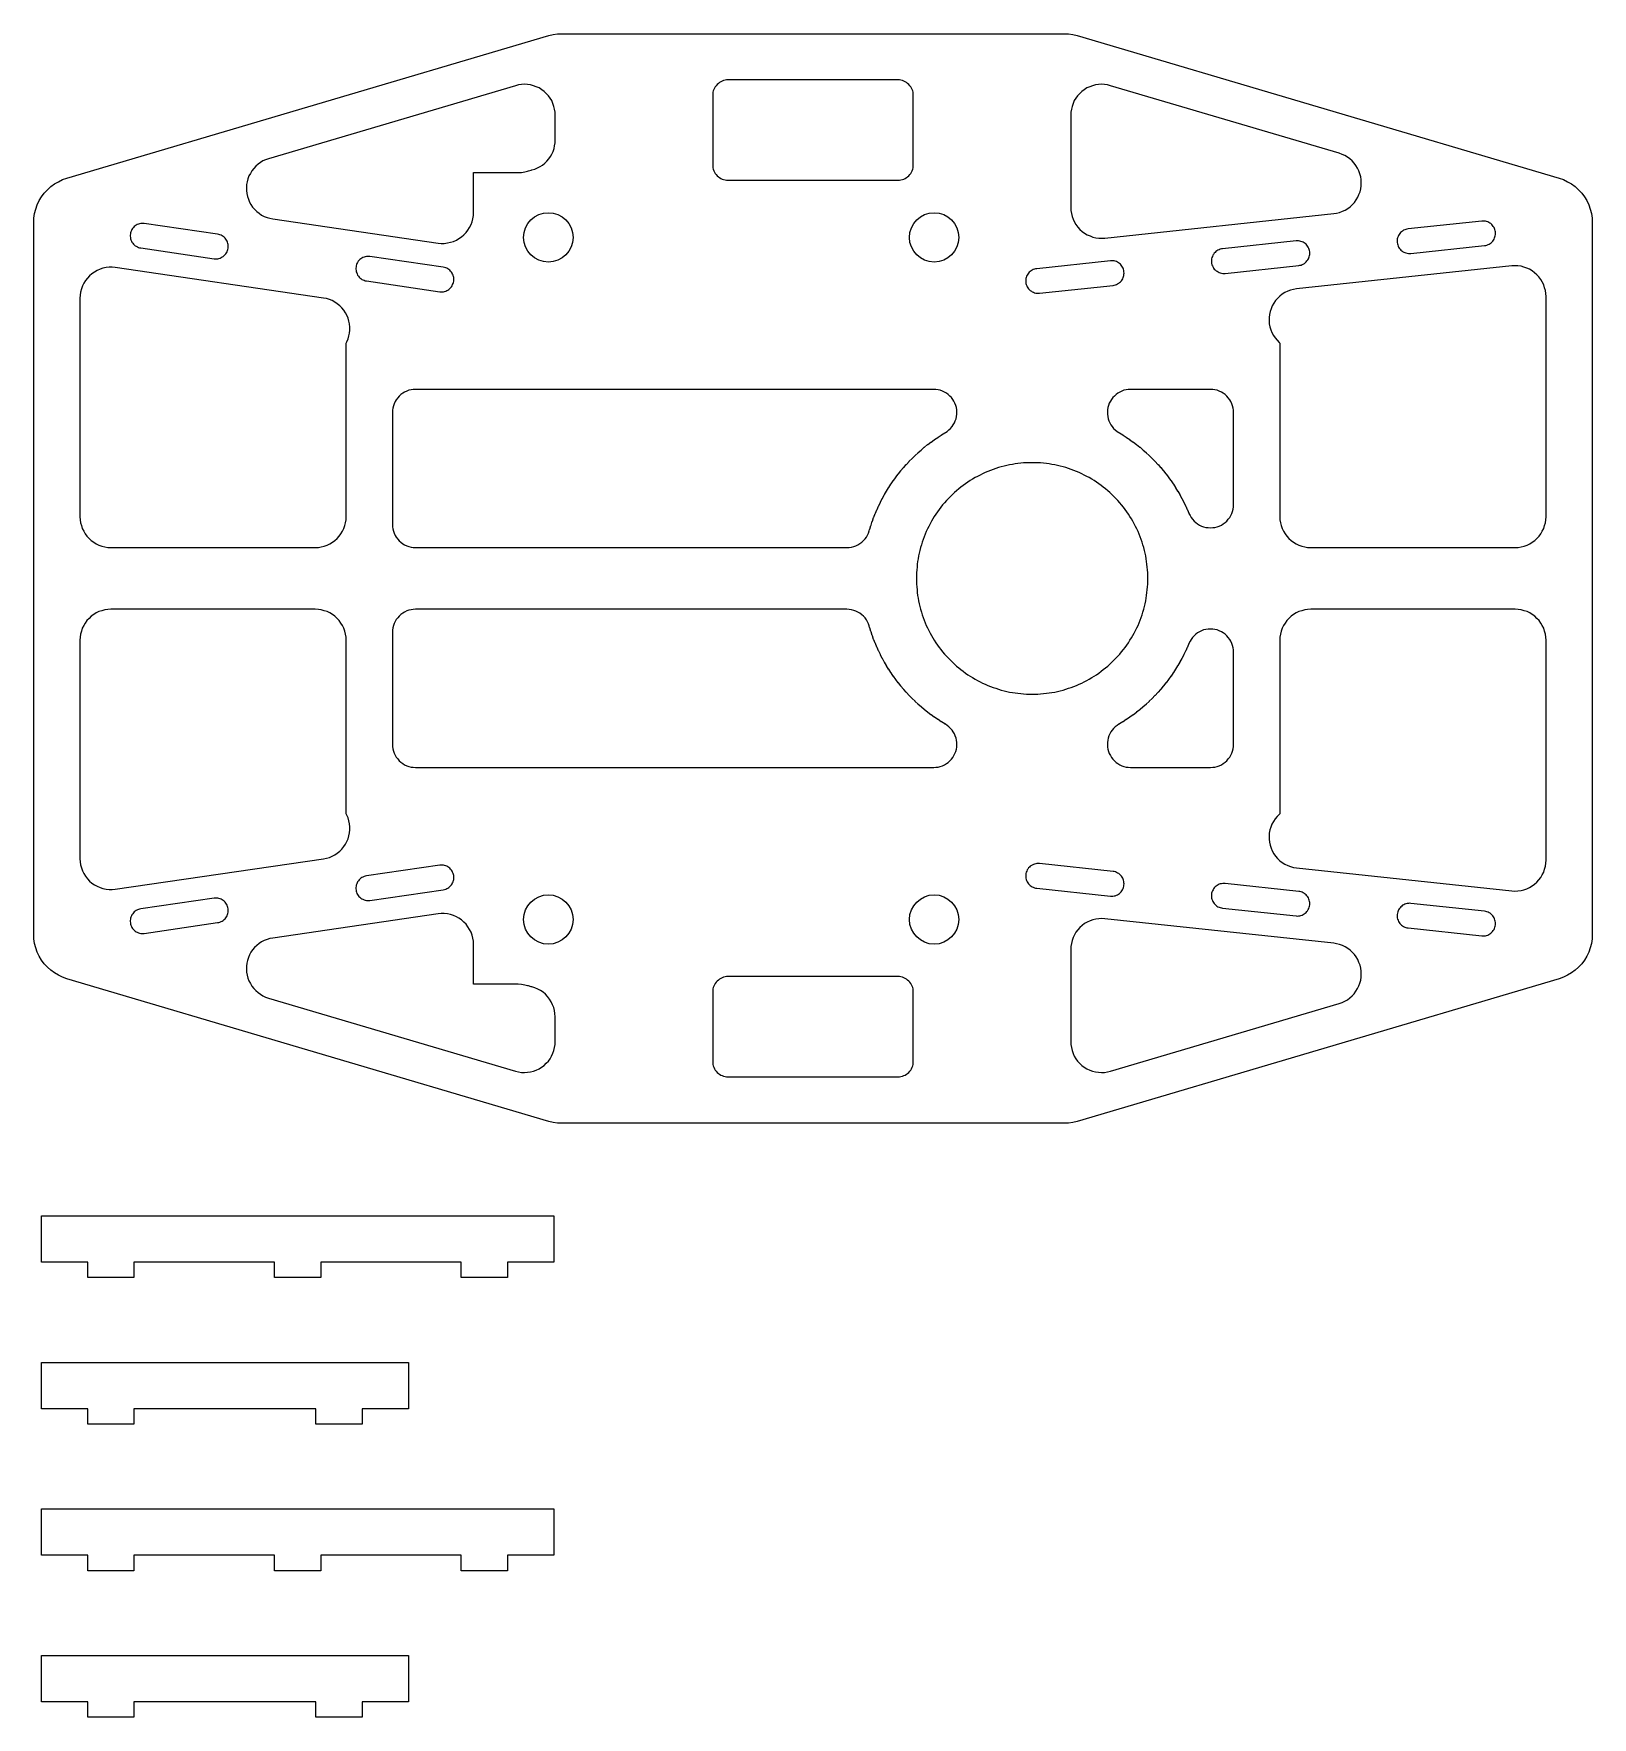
# Model space of a CAD drawing. Header units: millimetres. Extents: x -50 to 50, y -74 to 35.
import ezdxf

# ---------------------------------------------------------------- set-up
doc = ezdxf.new("R2010")
doc.units = ezdxf.units.MM

msp = doc.modelspace()

# ---------------------------------------------------------------- linework, layer by layer
for points in [[(-49.15, -25.56), (-49.39, -25.39), (-49.61, -25.19), (-49.81, -24.97), (-49.99, -24.73), (-50.14, -24.48), (-50.27, -24.21), (-50.37, -23.93), (-50.44, -23.65), (-50.49, -23.35), (-50.5, -23.06), (-50.5, 23.06), (-50.49, 23.35), (-50.44, 23.65), (-50.37, 23.93), (-50.27, 24.21), (-50.14, 24.48), (-49.99, 24.73), (-49.81, 24.97), (-49.61, 25.19), (-49.39, 25.39), (-49.15, 25.56), (-48.9, 25.71), (-48.63, 25.84), (-48.35, 25.94), (-17.12, 35.18), (-16.84, 35.25), (-16.55, 35.29), (-16.27, 35.3), (16.27, 35.3), (16.55, 35.29), (16.84, 35.25), (17.12, 35.18), (48.35, 25.94), (48.63, 25.84), (48.9, 25.71), (49.15, 25.56), (49.39, 25.39), (49.61, 25.19), (49.81, 24.97), (49.99, 24.73), (50.14, 24.48), (50.27, 24.21), (50.37, 23.93), (50.44, 23.65), (50.49, 23.35), (50.5, 23.06), (50.5, -23.06), (50.49, -23.35), (50.44, -23.65), (50.37, -23.93), (50.27, -24.21), (50.14, -24.48), (49.99, -24.73), (49.81, -24.97), (49.61, -25.19), (49.39, -25.39), (49.15, -25.56), (48.9, -25.71), (48.63, -25.84), (48.35, -25.94), (17.12, -35.18), (16.84, -35.25), (16.55, -35.29), (16.27, -35.3), (-16.27, -35.3), (-16.55, -35.29), (-16.84, -35.25), (-17.12, -35.18), (-48.35, -25.94), (-48.63, -25.84), (-48.9, -25.71)], [(-35.19, 23.34), (-35, 23.3), (-24.29, 21.73), (-24.09, 21.71), (-23.89, 21.71), (-23.69, 21.74), (-23.49, 21.78), (-23.3, 21.84), (-23.11, 21.92), (-22.94, 22.02), (-22.77, 22.13), (-22.62, 22.27), (-22.48, 22.41), (-22.36, 22.57), (-22.25, 22.74), (-22.16, 22.93), (-22.09, 23.11), (-22.04, 23.31), (-22.01, 23.51), (-22, 23.71), (-22, 26.25), (-22, 26.3), (-21.95, 26.3), (-19.1, 26.3), (-18.89, 26.31), (-18.68, 26.35), (-18.5, 26.39), (-18.5, 26.39), (-18.43, 26.41), (-18.27, 26.46), (-18.21, 26.47), (-18.03, 26.53), (-17.86, 26.6), (-17.69, 26.69), (-17.53, 26.79), (-17.38, 26.91), (-17.25, 27.04), (-17.12, 27.18), (-17.01, 27.34), (-16.92, 27.5), (-16.84, 27.67), (-16.78, 27.85), (-16.74, 28.04), (-16.71, 28.22), (-16.7, 28.41), (-16.7, 30.02), (-16.71, 30.21), (-16.74, 30.4), (-16.79, 30.59), (-16.85, 30.78), (-16.93, 30.96), (-17.03, 31.12), (-17.15, 31.28), (-17.28, 31.43), (-17.43, 31.56), (-17.58, 31.67), (-17.75, 31.78), (-17.93, 31.86), (-18.11, 31.93), (-18.3, 31.98), (-18.49, 32), (-18.69, 32.02), (-18.88, 32.01), (-19.08, 31.98), (-19.27, 31.93), (-35.28, 27.19), (-35.47, 27.13), (-35.64, 27.05), (-35.81, 26.95), (-35.96, 26.84), (-36.11, 26.71), (-36.24, 26.57), (-36.36, 26.42), (-36.46, 26.25), (-36.55, 26.08), (-36.62, 25.9), (-36.67, 25.71), (-36.7, 25.52), (-36.71, 25.33), (-36.71, 25.13), (-36.69, 24.94), (-36.65, 24.75), (-36.59, 24.57), (-36.51, 24.39), (-36.42, 24.22), (-36.31, 24.06), (-36.18, 23.92), (-36.04, 23.78), (-35.89, 23.66), (-35.73, 23.55), (-35.56, 23.46), (-35.38, 23.39)], [(6.5, 26.8), (6.5, 31.3), (6.5, 31.4), (6.48, 31.5), (6.46, 31.59), (6.42, 31.68), (6.38, 31.77), (6.33, 31.86), (6.27, 31.93), (6.21, 32.01), (6.13, 32.07), (6.06, 32.13), (5.97, 32.18), (5.88, 32.22), (5.79, 32.26), (5.7, 32.28), (5.6, 32.3), (5.5, 32.3), (-5.5, 32.3), (-5.6, 32.3), (-5.7, 32.28), (-5.79, 32.26), (-5.88, 32.22), (-5.97, 32.18), (-6.06, 32.13), (-6.13, 32.07), (-6.21, 32.01), (-6.27, 31.93), (-6.33, 31.86), (-6.38, 31.77), (-6.42, 31.68), (-6.46, 31.59), (-6.48, 31.5), (-6.5, 31.4), (-6.5, 31.3), (-6.5, 26.8), (-6.5, 26.7), (-6.48, 26.6), (-6.46, 26.51), (-6.42, 26.42), (-6.38, 26.33), (-6.33, 26.24), (-6.27, 26.17), (-6.21, 26.09), (-6.13, 26.03), (-6.06, 25.97), (-5.97, 25.92), (-5.88, 25.88), (-5.79, 25.84), (-5.7, 25.82), (-5.6, 25.8), (-5.5, 25.8), (5.5, 25.8), (5.6, 25.8), (5.7, 25.82), (5.79, 25.84), (5.88, 25.88), (5.97, 25.92), (6.06, 25.97), (6.13, 26.03), (6.21, 26.09), (6.27, 26.17), (6.33, 26.24), (6.38, 26.33), (6.42, 26.42), (6.46, 26.51), (6.48, 26.6), (6.5, 26.7)], [(34.28, 27.48), (34.09, 27.55), (19.27, 31.93), (19.08, 31.98), (18.88, 32.01), (18.69, 32.02), (18.49, 32), (18.3, 31.98), (18.11, 31.93), (17.93, 31.86), (17.75, 31.78), (17.58, 31.67), (17.43, 31.56), (17.28, 31.43), (17.15, 31.28), (17.03, 31.12), (16.93, 30.96), (16.85, 30.78), (16.79, 30.59), (16.74, 30.4), (16.71, 30.21), (16.7, 30.02), (16.7, 24.04), (16.71, 23.84), (16.74, 23.65), (16.79, 23.46), (16.85, 23.27), (16.94, 23.09), (17.04, 22.93), (17.16, 22.77), (17.29, 22.62), (17.44, 22.49), (17.6, 22.37), (17.77, 22.27), (17.95, 22.19), (18.13, 22.12), (18.32, 22.08), (18.52, 22.05), (18.72, 22.04), (18.91, 22.05), (33.74, 23.64), (33.93, 23.67), (34.12, 23.72), (34.31, 23.79), (34.48, 23.87), (34.65, 23.98), (34.81, 24.09), (34.95, 24.23), (35.08, 24.37), (35.2, 24.53), (35.3, 24.7), (35.38, 24.88), (35.45, 25.06), (35.49, 25.25), (35.52, 25.45), (35.53, 25.64), (35.52, 25.84), (35.49, 26.03), (35.44, 26.22), (35.37, 26.41), (35.28, 26.58), (35.18, 26.75), (35.06, 26.91), (34.93, 27.05), (34.78, 27.18), (34.63, 27.3), (34.46, 27.4)], [(-43.78, 21.48), (-43.71, 21.45), (-43.64, 21.43), (-43.56, 21.42), (-38.81, 20.72), (-38.73, 20.71), (-38.65, 20.71), (-38.57, 20.72), (-38.5, 20.74), (-38.42, 20.76), (-38.35, 20.79), (-38.28, 20.83), (-38.22, 20.87), (-38.16, 20.92), (-38.1, 20.98), (-38.05, 21.04), (-38.01, 21.1), (-37.97, 21.17), (-37.94, 21.25), (-37.92, 21.32), (-37.9, 21.4), (-37.89, 21.48), (-37.89, 21.55), (-37.9, 21.63), (-37.92, 21.71), (-37.94, 21.78), (-37.97, 21.86), (-38.01, 21.93), (-38.05, 21.99), (-38.1, 22.05), (-38.16, 22.11), (-38.22, 22.16), (-38.28, 22.2), (-38.35, 22.24), (-38.43, 22.27), (-38.5, 22.29), (-38.58, 22.3), (-43.33, 23), (-43.41, 23.01), (-43.48, 23.01), (-43.56, 23), (-43.64, 22.98), (-43.71, 22.96), (-43.79, 22.93), (-43.86, 22.89), (-43.92, 22.85), (-43.98, 22.8), (-44.04, 22.74), (-44.09, 22.68), (-44.13, 22.62), (-44.17, 22.55), (-44.2, 22.47), (-44.22, 22.4), (-44.23, 22.32), (-44.24, 22.24), (-44.24, 22.17), (-44.23, 22.09), (-44.22, 22.01), (-44.2, 21.94), (-44.17, 21.86), (-44.13, 21.79), (-44.08, 21.73), (-44.03, 21.67), (-43.98, 21.61), (-43.92, 21.56), (-43.85, 21.52)], [(43.57, 23.15), (43.49, 23.16), (43.42, 23.16), (43.34, 23.16), (38.57, 22.65), (38.49, 22.64), (38.41, 22.62), (38.34, 22.59), (38.27, 22.56), (38.2, 22.51), (38.14, 22.47), (38.08, 22.41), (38.03, 22.35), (37.98, 22.29), (37.94, 22.22), (37.91, 22.15), (37.88, 22.08), (37.86, 22), (37.85, 21.92), (37.85, 21.85), (37.86, 21.77), (37.87, 21.69), (37.89, 21.61), (37.91, 21.54), (37.95, 21.47), (37.99, 21.4), (38.04, 21.34), (38.09, 21.28), (38.15, 21.23), (38.21, 21.18), (38.28, 21.14), (38.35, 21.11), (38.42, 21.09), (38.5, 21.07), (38.58, 21.06), (38.66, 21.05), (38.74, 21.06), (43.51, 21.57), (43.59, 21.58), (43.66, 21.6), (43.74, 21.63), (43.81, 21.66), (43.87, 21.7), (43.94, 21.75), (43.99, 21.8), (44.05, 21.86), (44.09, 21.92), (44.13, 21.99), (44.16, 22.06), (44.19, 22.14), (44.21, 22.21), (44.22, 22.29), (44.22, 22.37), (44.22, 22.45), (44.21, 22.53), (44.19, 22.6), (44.16, 22.68), (44.13, 22.75), (44.08, 22.81), (44.04, 22.88), (43.98, 22.93), (43.93, 22.99), (43.86, 23.03), (43.79, 23.07), (43.72, 23.11), (43.65, 23.13)], [(31.46, 21.87), (31.38, 21.88), (31.31, 21.87), (26.53, 21.36), (26.46, 21.35), (26.38, 21.33), (26.31, 21.3), (26.23, 21.27), (26.17, 21.23), (26.11, 21.18), (26.05, 21.13), (26, 21.07), (25.95, 21), (25.91, 20.94), (25.88, 20.86), (25.85, 20.79), (25.83, 20.71), (25.82, 20.64), (25.82, 20.56), (25.82, 20.48), (25.83, 20.4), (25.85, 20.33), (25.88, 20.25), (25.92, 20.18), (25.96, 20.11), (26, 20.05), (26.06, 19.99), (26.12, 19.94), (26.18, 19.9), (26.25, 19.86), (26.32, 19.82), (26.39, 19.8), (26.47, 19.78), (26.55, 19.77), (26.62, 19.76), (26.7, 19.77), (31.48, 20.28), (31.55, 20.29), (31.63, 20.31), (31.7, 20.34), (31.77, 20.37), (31.84, 20.41), (31.9, 20.46), (31.96, 20.51), (32.01, 20.57), (32.06, 20.64), (32.1, 20.7), (32.13, 20.78), (32.16, 20.85), (32.18, 20.93), (32.19, 21), (32.19, 21.08), (32.19, 21.16), (32.17, 21.24), (32.15, 21.31), (32.13, 21.39), (32.09, 21.46), (32.05, 21.53), (32, 21.59), (31.95, 21.65), (31.89, 21.7), (31.83, 21.74), (31.76, 21.78), (31.69, 21.82), (31.62, 21.84), (31.54, 21.86)], [(-29.09, 19.32), (-29.01, 19.29), (-28.94, 19.28), (-24.19, 18.58), (-24.11, 18.58), (-24.03, 18.58), (-23.95, 18.58), (-23.88, 18.6), (-23.8, 18.62), (-23.73, 18.65), (-23.66, 18.69), (-23.59, 18.73), (-23.53, 18.78), (-23.48, 18.84), (-23.43, 18.9), (-23.39, 18.97), (-23.35, 19.04), (-23.32, 19.11), (-23.3, 19.18), (-23.28, 19.26), (-23.27, 19.34), (-23.27, 19.42), (-23.28, 19.5), (-23.3, 19.57), (-23.32, 19.65), (-23.35, 19.72), (-23.39, 19.79), (-23.43, 19.85), (-23.48, 19.91), (-23.54, 19.97), (-23.6, 20.02), (-23.66, 20.06), (-23.73, 20.1), (-23.8, 20.13), (-23.88, 20.15), (-23.96, 20.17), (-28.71, 20.86), (-28.78, 20.87), (-28.86, 20.87), (-28.94, 20.86), (-29.02, 20.85), (-29.09, 20.82), (-29.17, 20.79), (-29.23, 20.76), (-29.3, 20.71), (-29.36, 20.66), (-29.42, 20.61), (-29.47, 20.55), (-29.51, 20.48), (-29.55, 20.41), (-29.58, 20.34), (-29.6, 20.26), (-29.61, 20.19), (-29.62, 20.11), (-29.62, 20.03), (-29.61, 19.95), (-29.6, 19.87), (-29.57, 19.8), (-29.54, 19.73), (-29.51, 19.66), (-29.46, 19.59), (-29.41, 19.53), (-29.36, 19.48), (-29.3, 19.43), (-29.23, 19.38), (-29.16, 19.35)], [(-31.53, 18.13), (-31.73, 18.17), (-45.21, 20.14), (-45.41, 20.16), (-45.61, 20.16), (-45.81, 20.14), (-46.01, 20.1), (-46.2, 20.03), (-46.39, 19.95), (-46.56, 19.85), (-46.73, 19.74), (-46.88, 19.61), (-47.02, 19.46), (-47.14, 19.3), (-47.25, 19.13), (-47.34, 18.95), (-47.41, 18.76), (-47.46, 18.56), (-47.49, 18.36), (-47.5, 18.16), (-47.5, 4), (-47.49, 3.8), (-47.46, 3.61), (-47.41, 3.42), (-47.35, 3.23), (-47.26, 3.06), (-47.16, 2.89), (-47.05, 2.73), (-46.91, 2.59), (-46.77, 2.45), (-46.61, 2.34), (-46.44, 2.24), (-46.27, 2.15), (-46.08, 2.09), (-45.89, 2.04), (-45.7, 2.01), (-45.5, 2), (-32.25, 2), (-32.05, 2.01), (-31.86, 2.04), (-31.67, 2.09), (-31.48, 2.15), (-31.31, 2.24), (-31.14, 2.34), (-30.98, 2.45), (-30.84, 2.59), (-30.7, 2.73), (-30.59, 2.89), (-30.49, 3.06), (-30.4, 3.23), (-30.34, 3.42), (-30.29, 3.61), (-30.26, 3.8), (-30.25, 4), (-30.25, 15.2), (-30.25, 15.25), (-30.21, 15.34), (-30.13, 15.52), (-30.07, 15.71), (-30.04, 15.9), (-30.02, 16.09), (-30.02, 16.29), (-30.04, 16.49), (-30.07, 16.68), (-30.13, 16.87), (-30.21, 17.05), (-30.3, 17.22), (-30.41, 17.38), (-30.53, 17.54), (-30.67, 17.67), (-30.83, 17.8), (-30.99, 17.91), (-31.16, 18), (-31.34, 18.08)], [(19.43, 20.58), (19.35, 20.59), (19.27, 20.58), (14.5, 20.07), (14.42, 20.06), (14.35, 20.04), (14.27, 20.01), (14.2, 19.98), (14.14, 19.94), (14.07, 19.89), (14.01, 19.84), (13.96, 19.78), (13.92, 19.72), (13.88, 19.65), (13.84, 19.58), (13.82, 19.5), (13.8, 19.43), (13.79, 19.35), (13.79, 19.27), (13.79, 19.19), (13.8, 19.11), (13.82, 19.04), (13.85, 18.96), (13.88, 18.89), (13.92, 18.83), (13.97, 18.76), (14.02, 18.71), (14.08, 18.65), (14.15, 18.61), (14.21, 18.57), (14.29, 18.54), (14.36, 18.51), (14.44, 18.49), (14.51, 18.48), (14.59, 18.48), (14.67, 18.48), (19.44, 18.99), (19.52, 19), (19.6, 19.02), (19.67, 19.05), (19.74, 19.09), (19.81, 19.13), (19.87, 19.17), (19.93, 19.23), (19.98, 19.29), (20.03, 19.35), (20.07, 19.42), (20.1, 19.49), (20.13, 19.56), (20.14, 19.64), (20.15, 19.72), (20.16, 19.79), (20.15, 19.87), (20.14, 19.95), (20.12, 20.03), (20.09, 20.1), (20.06, 20.17), (20.02, 20.24), (19.97, 20.3), (19.92, 20.36), (19.86, 20.41), (19.8, 20.46), (19.73, 20.5), (19.66, 20.53), (19.58, 20.56), (19.51, 20.57)], [(30.07, 15.43), (30.21, 15.29), (30.25, 15.25), (30.25, 15.2), (30.25, 4), (30.26, 3.8), (30.29, 3.61), (30.34, 3.42), (30.4, 3.23), (30.49, 3.06), (30.59, 2.89), (30.7, 2.73), (30.84, 2.59), (30.98, 2.45), (31.14, 2.34), (31.31, 2.24), (31.48, 2.15), (31.67, 2.09), (31.86, 2.04), (32.05, 2.01), (32.25, 2), (45.5, 2), (45.7, 2.01), (45.89, 2.04), (46.08, 2.09), (46.27, 2.15), (46.44, 2.24), (46.61, 2.34), (46.77, 2.45), (46.91, 2.59), (47.05, 2.73), (47.16, 2.89), (47.26, 3.06), (47.35, 3.23), (47.41, 3.42), (47.46, 3.61), (47.49, 3.8), (47.5, 4), (47.5, 18.26), (47.49, 18.46), (47.46, 18.65), (47.41, 18.84), (47.35, 19.03), (47.26, 19.21), (47.16, 19.38), (47.04, 19.54), (46.91, 19.68), (46.76, 19.81), (46.6, 19.93), (46.43, 20.03), (46.25, 20.11), (46.07, 20.18), (45.88, 20.23), (45.68, 20.25), (45.48, 20.26), (45.29, 20.25), (31.34, 18.76), (31.14, 18.73), (30.95, 18.67), (30.76, 18.61), (30.58, 18.52), (30.41, 18.41), (30.25, 18.29), (30.11, 18.15), (29.98, 18), (29.86, 17.84), (29.76, 17.66), (29.68, 17.48), (29.62, 17.29), (29.58, 17.1), (29.55, 16.9), (29.55, 16.7), (29.57, 16.5), (29.6, 16.3), (29.66, 16.11), (29.74, 15.93), (29.83, 15.75), (29.94, 15.58)], [(3.64, 3.08), (3.67, 3.18), (3.68, 3.2), (3.75, 3.44), (3.76, 3.46), (3.84, 3.7), (3.85, 3.71), (3.93, 3.95), (3.94, 3.97), (4.03, 4.2), (4.04, 4.22), (4.14, 4.45), (4.15, 4.47), (4.25, 4.69), (4.26, 4.71), (4.37, 4.94), (4.38, 4.95), (4.49, 5.18), (4.5, 5.19), (4.62, 5.41), (4.63, 5.43), (4.76, 5.65), (4.77, 5.66), (4.9, 5.88), (4.91, 5.89), (5.05, 6.1), (5.06, 6.12), (5.2, 6.33), (5.21, 6.34), (5.36, 6.55), (5.37, 6.56), (5.52, 6.76), (5.53, 6.77), (5.69, 6.97), (5.7, 6.99), (5.86, 7.18), (5.88, 7.19), (6.04, 7.38), (6.06, 7.39), (6.23, 7.58), (6.24, 7.59), (6.42, 7.77), (6.43, 7.78), (6.61, 7.96), (6.62, 7.97), (6.81, 8.14), (6.82, 8.16), (7.01, 8.32), (7.02, 8.34), (7.21, 8.5), (7.23, 8.51), (7.43, 8.67), (7.44, 8.68), (7.64, 8.83), (7.65, 8.84), (7.86, 8.99), (7.87, 9), (8.08, 9.14), (8.1, 9.15), (8.31, 9.29), (8.32, 9.3), (8.54, 9.43), (8.55, 9.44), (8.58, 9.45), (8.7, 9.53), (8.81, 9.62), (8.92, 9.72), (9.01, 9.84), (9.09, 9.95), (9.16, 10.08), (9.22, 10.21), (9.27, 10.35), (9.3, 10.49), (9.32, 10.64), (9.32, 10.78), (9.31, 10.93), (9.29, 11.07), (9.25, 11.21), (9.2, 11.35), (9.13, 11.48), (9.06, 11.6), (8.97, 11.72), (8.87, 11.82), (8.76, 11.92), (8.65, 12), (8.52, 12.08), (8.39, 12.14), (8.25, 12.19), (8.11, 12.22), (7.97, 12.24), (7.82, 12.25), (-25.75, 12.25), (-25.9, 12.24), (-26.04, 12.22), (-26.19, 12.19), (-26.32, 12.14), (-26.46, 12.07), (-26.58, 12), (-26.7, 11.91), (-26.81, 11.81), (-26.91, 11.7), (-27, 11.58), (-27.07, 11.46), (-27.14, 11.32), (-27.19, 11.19), (-27.22, 11.04), (-27.24, 10.9), (-27.25, 10.75), (-27.25, 3.5), (-27.24, 3.35), (-27.22, 3.21), (-27.19, 3.06), (-27.14, 2.93), (-27.07, 2.79), (-27, 2.67), (-26.91, 2.55), (-26.81, 2.44), (-26.7, 2.34), (-26.58, 2.25), (-26.46, 2.18), (-26.32, 2.11), (-26.19, 2.06), (-26.04, 2.03), (-25.9, 2.01), (-25.75, 2), (2.2, 2), (2.35, 2.01), (2.5, 2.03), (2.64, 2.07), (2.78, 2.12), (2.91, 2.18), (3.04, 2.26), (3.16, 2.35), (3.27, 2.45), (3.37, 2.56), (3.46, 2.68), (3.53, 2.81), (3.59, 2.94)], [(19.82, 9.45), (19.85, 9.44), (19.86, 9.43), (20.08, 9.3), (20.09, 9.29), (20.3, 9.15), (20.32, 9.14), (20.53, 9), (20.54, 8.99), (20.75, 8.84), (20.76, 8.83), (20.96, 8.68), (20.97, 8.67), (21.17, 8.51), (21.19, 8.5), (21.38, 8.34), (21.39, 8.32), (21.58, 8.16), (21.59, 8.14), (21.78, 7.97), (21.79, 7.96), (21.97, 7.78), (21.98, 7.77), (22.16, 7.59), (22.17, 7.58), (22.34, 7.39), (22.36, 7.38), (22.52, 7.19), (22.54, 7.18), (22.7, 6.99), (22.71, 6.97), (22.87, 6.77), (22.88, 6.76), (23.03, 6.56), (23.04, 6.55), (23.19, 6.34), (23.2, 6.33), (23.34, 6.12), (23.35, 6.1), (23.49, 5.89), (23.5, 5.88), (23.63, 5.66), (23.64, 5.65), (23.77, 5.43), (23.78, 5.41), (23.9, 5.19), (23.91, 5.18), (24.02, 4.95), (24.03, 4.94), (24.14, 4.71), (24.15, 4.69), (24.25, 4.47), (24.26, 4.45), (24.36, 4.22), (24.36, 4.21), (24.43, 4.07), (24.5, 3.95), (24.59, 3.83), (24.69, 3.72), (24.8, 3.62), (24.92, 3.53), (25.04, 3.46), (25.18, 3.39), (25.31, 3.34), (25.46, 3.31), (25.6, 3.29), (25.75, 3.28), (25.9, 3.29), (26.04, 3.31), (26.19, 3.34), (26.32, 3.39), (26.46, 3.46), (26.58, 3.53), (26.7, 3.62), (26.81, 3.72), (26.91, 3.83), (27, 3.95), (27.07, 4.07), (27.14, 4.21), (27.19, 4.34), (27.22, 4.49), (27.24, 4.63), (27.25, 4.78), (27.25, 10.75), (27.24, 10.9), (27.22, 11.04), (27.19, 11.19), (27.14, 11.32), (27.07, 11.46), (27, 11.58), (26.91, 11.7), (26.81, 11.81), (26.7, 11.91), (26.58, 12), (26.46, 12.07), (26.32, 12.14), (26.19, 12.19), (26.04, 12.22), (25.9, 12.24), (25.75, 12.25), (20.58, 12.25), (20.43, 12.24), (20.29, 12.22), (20.15, 12.19), (20.01, 12.14), (19.88, 12.08), (19.75, 12), (19.64, 11.92), (19.53, 11.82), (19.43, 11.72), (19.34, 11.6), (19.27, 11.48), (19.2, 11.35), (19.15, 11.21), (19.11, 11.07), (19.09, 10.93), (19.08, 10.78), (19.08, 10.64), (19.1, 10.49), (19.13, 10.35), (19.18, 10.21), (19.24, 10.08), (19.31, 9.95), (19.39, 9.84), (19.48, 9.72), (19.59, 9.62), (19.7, 9.53)], [(21.7, 0), (21.7, 0.18), (21.69, 0.37), (21.68, 0.55), (21.66, 0.74), (21.64, 0.92), (21.62, 1.1), (21.59, 1.28), (21.56, 1.46), (21.52, 1.64), (21.48, 1.82), (21.43, 2), (21.38, 2.18), (21.32, 2.35), (21.26, 2.53), (21.2, 2.7), (21.13, 2.87), (21.06, 3.04), (20.98, 3.21), (20.9, 3.37), (20.81, 3.54), (20.73, 3.7), (20.63, 3.86), (20.54, 4.01), (20.44, 4.17), (20.33, 4.32), (20.22, 4.47), (20.11, 4.61), (20, 4.76), (19.88, 4.9), (19.76, 5.04), (19.63, 5.17), (19.5, 5.3), (19.37, 5.43), (19.24, 5.56), (19.1, 5.68), (18.96, 5.8), (18.81, 5.91), (18.67, 6.02), (18.52, 6.13), (18.37, 6.24), (18.21, 6.34), (18.06, 6.43), (17.9, 6.53), (17.74, 6.61), (17.57, 6.7), (17.41, 6.78), (17.24, 6.86), (17.07, 6.93), (16.9, 7), (16.73, 7.06), (16.55, 7.12), (16.38, 7.18), (16.2, 7.23), (16.02, 7.28), (15.84, 7.32), (15.66, 7.36), (15.48, 7.39), (15.3, 7.42), (15.12, 7.44), (14.94, 7.46), (14.75, 7.48), (14.57, 7.49), (14.38, 7.5), (14.2, 7.5), (14.02, 7.5), (13.83, 7.49), (13.65, 7.48), (13.46, 7.46), (13.28, 7.44), (13.1, 7.42), (12.92, 7.39), (12.74, 7.36), (12.56, 7.32), (12.38, 7.28), (12.2, 7.23), (12.02, 7.18), (11.85, 7.12), (11.67, 7.06), (11.5, 7), (11.33, 6.93), (11.16, 6.86), (10.99, 6.78), (10.83, 6.7), (10.66, 6.61), (10.5, 6.53), (10.34, 6.43), (10.19, 6.34), (10.03, 6.24), (9.88, 6.13), (9.73, 6.02), (9.59, 5.91), (9.44, 5.8), (9.3, 5.68), (9.16, 5.56), (9.03, 5.43), (8.9, 5.3), (8.77, 5.17), (8.64, 5.04), (8.52, 4.9), (8.4, 4.76), (8.29, 4.61), (8.18, 4.47), (8.07, 4.32), (7.96, 4.17), (7.86, 4.01), (7.77, 3.86), (7.67, 3.7), (7.59, 3.54), (7.5, 3.37), (7.42, 3.21), (7.34, 3.04), (7.27, 2.87), (7.2, 2.7), (7.14, 2.53), (7.08, 2.35), (7.02, 2.18), (6.97, 2), (6.92, 1.82), (6.88, 1.64), (6.84, 1.46), (6.81, 1.28), (6.78, 1.1), (6.76, 0.92), (6.74, 0.74), (6.72, 0.55), (6.71, 0.37), (6.7, 0.18), (6.7, 0), (6.7, -0.18), (6.71, -0.37), (6.72, -0.55), (6.74, -0.74), (6.76, -0.92), (6.78, -1.1), (6.81, -1.28), (6.84, -1.46), (6.88, -1.64), (6.92, -1.82), (6.97, -2), (7.02, -2.18), (7.08, -2.35), (7.14, -2.53), (7.2, -2.7), (7.27, -2.87), (7.34, -3.04), (7.42, -3.21), (7.5, -3.37), (7.59, -3.54), (7.67, -3.7), (7.77, -3.86), (7.86, -4.01), (7.96, -4.17), (8.07, -4.32), (8.18, -4.47), (8.29, -4.61), (8.4, -4.76), (8.52, -4.9), (8.64, -5.04), (8.77, -5.17), (8.9, -5.3), (9.03, -5.43), (9.16, -5.56), (9.3, -5.68), (9.44, -5.8), (9.59, -5.91), (9.73, -6.02), (9.88, -6.13), (10.03, -6.24), (10.19, -6.34), (10.34, -6.43), (10.5, -6.53), (10.66, -6.61), (10.83, -6.7), (10.99, -6.78), (11.16, -6.86), (11.33, -6.93), (11.5, -7), (11.67, -7.06), (11.85, -7.12), (12.02, -7.18), (12.2, -7.23), (12.38, -7.28), (12.56, -7.32), (12.74, -7.36), (12.92, -7.39), (13.1, -7.42), (13.28, -7.44), (13.46, -7.46), (13.65, -7.48), (13.83, -7.49), (14.02, -7.5), (14.2, -7.5), (14.38, -7.5), (14.57, -7.49), (14.75, -7.48), (14.94, -7.46), (15.12, -7.44), (15.3, -7.42), (15.48, -7.39), (15.66, -7.36), (15.84, -7.32), (16.02, -7.28), (16.2, -7.23), (16.38, -7.18), (16.55, -7.12), (16.73, -7.06), (16.9, -7), (17.07, -6.93), (17.24, -6.86), (17.41, -6.78), (17.57, -6.7), (17.74, -6.61), (17.9, -6.53), (18.06, -6.43), (18.21, -6.34), (18.37, -6.24), (18.52, -6.13), (18.67, -6.02), (18.81, -5.91), (18.96, -5.8), (19.1, -5.68), (19.24, -5.56), (19.37, -5.43), (19.5, -5.3), (19.63, -5.17), (19.76, -5.04), (19.88, -4.9), (20, -4.76), (20.11, -4.61), (20.22, -4.47), (20.33, -4.32), (20.44, -4.17), (20.54, -4.01), (20.63, -3.86), (20.73, -3.7), (20.81, -3.54), (20.9, -3.37), (20.98, -3.21), (21.06, -3.04), (21.13, -2.87), (21.2, -2.7), (21.26, -2.53), (21.32, -2.35), (21.38, -2.18), (21.43, -2), (21.48, -1.82), (21.52, -1.64), (21.56, -1.46), (21.59, -1.28), (21.62, -1.1), (21.64, -0.92), (21.66, -0.74), (21.68, -0.55), (21.69, -0.37), (21.7, -0.18)], [(-30.25, -15.25), (-30.25, -15.2), (-30.25, -4), (-30.26, -3.8), (-30.29, -3.61), (-30.34, -3.42), (-30.4, -3.23), (-30.49, -3.06), (-30.59, -2.89), (-30.7, -2.73), (-30.84, -2.59), (-30.98, -2.45), (-31.14, -2.34), (-31.31, -2.24), (-31.48, -2.15), (-31.67, -2.09), (-31.86, -2.04), (-32.05, -2.01), (-32.25, -2), (-45.5, -2), (-45.7, -2.01), (-45.89, -2.04), (-46.08, -2.09), (-46.27, -2.15), (-46.44, -2.24), (-46.61, -2.34), (-46.77, -2.45), (-46.91, -2.59), (-47.05, -2.73), (-47.16, -2.89), (-47.26, -3.06), (-47.35, -3.23), (-47.41, -3.42), (-47.46, -3.61), (-47.49, -3.8), (-47.5, -4), (-47.5, -18.16), (-47.49, -18.36), (-47.46, -18.56), (-47.41, -18.76), (-47.34, -18.95), (-47.25, -19.13), (-47.14, -19.3), (-47.02, -19.46), (-46.88, -19.61), (-46.73, -19.74), (-46.56, -19.85), (-46.39, -19.95), (-46.2, -20.03), (-46.01, -20.1), (-45.81, -20.14), (-45.61, -20.16), (-45.41, -20.16), (-45.21, -20.14), (-31.73, -18.17), (-31.53, -18.13), (-31.34, -18.08), (-31.16, -18), (-30.99, -17.91), (-30.83, -17.8), (-30.67, -17.67), (-30.53, -17.54), (-30.41, -17.38), (-30.3, -17.22), (-30.21, -17.05), (-30.13, -16.87), (-30.07, -16.68), (-30.04, -16.49), (-30.02, -16.29), (-30.02, -16.09), (-30.04, -15.9), (-30.07, -15.71), (-30.13, -15.52), (-30.21, -15.34)], [(-25.75, -12.25), (7.82, -12.25), (7.97, -12.24), (8.11, -12.22), (8.25, -12.19), (8.39, -12.14), (8.52, -12.08), (8.65, -12), (8.76, -11.92), (8.87, -11.82), (8.97, -11.72), (9.06, -11.6), (9.13, -11.48), (9.2, -11.35), (9.25, -11.21), (9.29, -11.07), (9.31, -10.93), (9.32, -10.78), (9.32, -10.64), (9.3, -10.49), (9.27, -10.35), (9.22, -10.21), (9.16, -10.08), (9.09, -9.95), (9.01, -9.84), (8.92, -9.72), (8.81, -9.62), (8.7, -9.53), (8.58, -9.45), (8.55, -9.44), (8.54, -9.43), (8.32, -9.3), (8.31, -9.29), (8.1, -9.15), (8.08, -9.14), (7.87, -9), (7.86, -8.99), (7.65, -8.84), (7.64, -8.83), (7.44, -8.68), (7.43, -8.67), (7.23, -8.51), (7.21, -8.5), (7.02, -8.34), (7.01, -8.32), (6.82, -8.16), (6.81, -8.14), (6.62, -7.97), (6.61, -7.96), (6.43, -7.78), (6.42, -7.77), (6.24, -7.59), (6.23, -7.58), (6.06, -7.39), (6.04, -7.38), (5.88, -7.19), (5.86, -7.18), (5.7, -6.99), (5.69, -6.97), (5.53, -6.77), (5.52, -6.76), (5.37, -6.56), (5.36, -6.55), (5.21, -6.34), (5.2, -6.33), (5.06, -6.12), (5.05, -6.1), (4.91, -5.89), (4.9, -5.88), (4.77, -5.66), (4.76, -5.65), (4.63, -5.43), (4.62, -5.41), (4.5, -5.19), (4.49, -5.18), (4.38, -4.95), (4.37, -4.94), (4.26, -4.71), (4.25, -4.69), (4.15, -4.47), (4.14, -4.45), (4.04, -4.22), (4.03, -4.2), (3.94, -3.97), (3.93, -3.95), (3.85, -3.71), (3.84, -3.7), (3.76, -3.46), (3.75, -3.44), (3.68, -3.2), (3.67, -3.18), (3.64, -3.08), (3.59, -2.94), (3.53, -2.81), (3.46, -2.68), (3.37, -2.56), (3.27, -2.45), (3.16, -2.35), (3.04, -2.26), (2.91, -2.18), (2.78, -2.12), (2.64, -2.07), (2.5, -2.03), (2.35, -2.01), (2.2, -2), (-25.75, -2), (-25.9, -2.01), (-26.04, -2.03), (-26.19, -2.06), (-26.32, -2.11), (-26.46, -2.18), (-26.58, -2.25), (-26.7, -2.34), (-26.81, -2.44), (-26.91, -2.55), (-27, -2.67), (-27.07, -2.79), (-27.14, -2.93), (-27.19, -3.06), (-27.22, -3.21), (-27.24, -3.35), (-27.25, -3.5), (-27.25, -10.75), (-27.24, -10.9), (-27.22, -11.04), (-27.19, -11.19), (-27.14, -11.32), (-27.07, -11.46), (-27, -11.58), (-26.91, -11.7), (-26.81, -11.81), (-26.7, -11.91), (-26.58, -12), (-26.46, -12.07), (-26.32, -12.14), (-26.19, -12.19), (-26.04, -12.22), (-25.9, -12.24)], [(30.25, -15.2), (30.25, -15.25), (30.21, -15.29), (30.07, -15.43), (29.94, -15.58), (29.83, -15.75), (29.74, -15.93), (29.66, -16.11), (29.6, -16.3), (29.57, -16.5), (29.55, -16.7), (29.55, -16.9), (29.58, -17.1), (29.62, -17.29), (29.68, -17.48), (29.76, -17.66), (29.86, -17.84), (29.98, -18), (30.11, -18.15), (30.25, -18.29), (30.41, -18.41), (30.58, -18.52), (30.76, -18.61), (30.95, -18.67), (31.14, -18.73), (31.34, -18.76), (45.29, -20.25), (45.48, -20.26), (45.68, -20.25), (45.88, -20.23), (46.07, -20.18), (46.25, -20.11), (46.43, -20.03), (46.6, -19.93), (46.76, -19.81), (46.91, -19.68), (47.04, -19.54), (47.16, -19.38), (47.26, -19.21), (47.35, -19.03), (47.41, -18.84), (47.46, -18.65), (47.49, -18.46), (47.5, -18.26), (47.5, -4), (47.49, -3.8), (47.46, -3.61), (47.41, -3.42), (47.35, -3.23), (47.26, -3.06), (47.16, -2.89), (47.05, -2.73), (46.91, -2.59), (46.77, -2.45), (46.61, -2.34), (46.44, -2.24), (46.27, -2.15), (46.08, -2.09), (45.89, -2.04), (45.7, -2.01), (45.5, -2), (32.25, -2), (32.05, -2.01), (31.86, -2.04), (31.67, -2.09), (31.48, -2.15), (31.31, -2.24), (31.14, -2.34), (30.98, -2.45), (30.84, -2.59), (30.7, -2.73), (30.59, -2.89), (30.49, -3.06), (30.4, -3.23), (30.34, -3.42), (30.29, -3.61), (30.26, -3.8), (30.25, -4)], [(20.58, -12.25), (25.75, -12.25), (25.9, -12.24), (26.04, -12.22), (26.19, -12.19), (26.32, -12.14), (26.46, -12.07), (26.58, -12), (26.7, -11.91), (26.81, -11.81), (26.91, -11.7), (27, -11.58), (27.07, -11.46), (27.14, -11.32), (27.19, -11.19), (27.22, -11.04), (27.24, -10.9), (27.25, -10.75), (27.25, -4.78), (27.24, -4.63), (27.22, -4.49), (27.19, -4.34), (27.14, -4.21), (27.07, -4.07), (27, -3.95), (26.91, -3.83), (26.81, -3.72), (26.7, -3.62), (26.58, -3.53), (26.46, -3.46), (26.32, -3.39), (26.19, -3.34), (26.04, -3.31), (25.9, -3.29), (25.75, -3.28), (25.6, -3.29), (25.46, -3.31), (25.31, -3.34), (25.18, -3.39), (25.04, -3.46), (24.92, -3.53), (24.8, -3.62), (24.69, -3.72), (24.59, -3.83), (24.5, -3.95), (24.43, -4.07), (24.36, -4.21), (24.36, -4.22), (24.26, -4.45), (24.25, -4.47), (24.15, -4.69), (24.14, -4.71), (24.03, -4.94), (24.02, -4.95), (23.91, -5.18), (23.9, -5.19), (23.78, -5.41), (23.77, -5.43), (23.64, -5.65), (23.63, -5.66), (23.5, -5.88), (23.49, -5.89), (23.35, -6.1), (23.34, -6.12), (23.2, -6.33), (23.19, -6.34), (23.04, -6.55), (23.03, -6.56), (22.88, -6.76), (22.87, -6.77), (22.71, -6.97), (22.7, -6.99), (22.54, -7.18), (22.52, -7.19), (22.36, -7.38), (22.34, -7.39), (22.17, -7.58), (22.16, -7.59), (21.98, -7.77), (21.97, -7.78), (21.79, -7.96), (21.78, -7.97), (21.59, -8.14), (21.58, -8.16), (21.39, -8.32), (21.38, -8.34), (21.19, -8.5), (21.17, -8.51), (20.97, -8.67), (20.96, -8.68), (20.76, -8.83), (20.75, -8.84), (20.54, -8.99), (20.53, -9), (20.32, -9.14), (20.3, -9.15), (20.09, -9.29), (20.08, -9.3), (19.86, -9.43), (19.85, -9.44), (19.82, -9.45), (19.7, -9.53), (19.59, -9.62), (19.48, -9.72), (19.39, -9.84), (19.31, -9.95), (19.24, -10.08), (19.18, -10.21), (19.13, -10.35), (19.1, -10.49), (19.08, -10.64), (19.08, -10.78), (19.09, -10.93), (19.11, -11.07), (19.15, -11.21), (19.2, -11.35), (19.27, -11.48), (19.34, -11.6), (19.43, -11.72), (19.53, -11.82), (19.64, -11.92), (19.75, -12), (19.88, -12.08), (20.01, -12.14), (20.15, -12.19), (20.29, -12.22), (20.43, -12.24)], [(19.67, -19.05), (19.6, -19.02), (19.52, -19), (19.44, -18.99), (14.67, -18.48), (14.59, -18.48), (14.51, -18.48), (14.44, -18.49), (14.36, -18.51), (14.29, -18.54), (14.21, -18.57), (14.15, -18.61), (14.08, -18.65), (14.02, -18.71), (13.97, -18.76), (13.92, -18.83), (13.88, -18.89), (13.85, -18.96), (13.82, -19.04), (13.8, -19.11), (13.79, -19.19), (13.79, -19.27), (13.79, -19.35), (13.8, -19.43), (13.82, -19.5), (13.84, -19.58), (13.88, -19.65), (13.92, -19.72), (13.96, -19.78), (14.01, -19.84), (14.07, -19.89), (14.14, -19.94), (14.2, -19.98), (14.27, -20.01), (14.35, -20.04), (14.42, -20.06), (14.5, -20.07), (19.27, -20.58), (19.35, -20.59), (19.43, -20.58), (19.51, -20.57), (19.58, -20.56), (19.66, -20.53), (19.73, -20.5), (19.8, -20.46), (19.86, -20.41), (19.92, -20.36), (19.97, -20.3), (20.02, -20.24), (20.06, -20.17), (20.09, -20.1), (20.12, -20.03), (20.14, -19.95), (20.15, -19.87), (20.16, -19.79), (20.15, -19.72), (20.14, -19.64), (20.13, -19.56), (20.1, -19.49), (20.07, -19.42), (20.03, -19.35), (19.98, -19.29), (19.93, -19.23), (19.87, -19.17), (19.81, -19.13), (19.74, -19.09)], [(-28.94, -20.86), (-28.86, -20.87), (-28.78, -20.87), (-28.71, -20.86), (-23.96, -20.17), (-23.88, -20.15), (-23.8, -20.13), (-23.73, -20.1), (-23.66, -20.06), (-23.6, -20.02), (-23.54, -19.97), (-23.48, -19.91), (-23.43, -19.85), (-23.39, -19.79), (-23.35, -19.72), (-23.32, -19.65), (-23.3, -19.57), (-23.28, -19.5), (-23.27, -19.42), (-23.27, -19.34), (-23.28, -19.26), (-23.3, -19.18), (-23.32, -19.11), (-23.35, -19.04), (-23.39, -18.97), (-23.43, -18.9), (-23.48, -18.84), (-23.53, -18.78), (-23.59, -18.73), (-23.66, -18.69), (-23.73, -18.65), (-23.8, -18.62), (-23.88, -18.6), (-23.95, -18.58), (-24.03, -18.58), (-24.11, -18.58), (-24.19, -18.58), (-28.94, -19.28), (-29.01, -19.29), (-29.09, -19.32), (-29.16, -19.35), (-29.23, -19.38), (-29.3, -19.43), (-29.36, -19.48), (-29.41, -19.53), (-29.46, -19.59), (-29.51, -19.66), (-29.54, -19.73), (-29.57, -19.8), (-29.6, -19.87), (-29.61, -19.95), (-29.62, -20.03), (-29.62, -20.11), (-29.61, -20.19), (-29.6, -20.26), (-29.58, -20.34), (-29.55, -20.41), (-29.51, -20.48), (-29.47, -20.55), (-29.42, -20.61), (-29.36, -20.66), (-29.3, -20.71), (-29.23, -20.76), (-29.17, -20.79), (-29.09, -20.82), (-29.02, -20.85)], [(-43.48, -23.01), (-43.41, -23.01), (-43.33, -23), (-38.58, -22.3), (-38.5, -22.29), (-38.43, -22.27), (-38.35, -22.24), (-38.28, -22.2), (-38.22, -22.16), (-38.16, -22.11), (-38.1, -22.05), (-38.05, -21.99), (-38.01, -21.93), (-37.97, -21.86), (-37.94, -21.78), (-37.92, -21.71), (-37.9, -21.63), (-37.89, -21.55), (-37.89, -21.48), (-37.9, -21.4), (-37.92, -21.32), (-37.94, -21.25), (-37.97, -21.17), (-38.01, -21.1), (-38.05, -21.04), (-38.1, -20.98), (-38.16, -20.92), (-38.22, -20.87), (-38.28, -20.83), (-38.35, -20.79), (-38.42, -20.76), (-38.5, -20.74), (-38.57, -20.72), (-38.65, -20.71), (-38.73, -20.71), (-38.81, -20.72), (-43.56, -21.42), (-43.64, -21.43), (-43.71, -21.45), (-43.78, -21.48), (-43.85, -21.52), (-43.92, -21.56), (-43.98, -21.61), (-44.03, -21.67), (-44.08, -21.73), (-44.13, -21.79), (-44.17, -21.86), (-44.2, -21.94), (-44.22, -22.01), (-44.23, -22.09), (-44.24, -22.17), (-44.24, -22.24), (-44.23, -22.32), (-44.22, -22.4), (-44.2, -22.47), (-44.17, -22.55), (-44.13, -22.62), (-44.09, -22.68), (-44.04, -22.74), (-43.98, -22.8), (-43.92, -22.85), (-43.86, -22.89), (-43.79, -22.93), (-43.71, -22.96), (-43.64, -22.98), (-43.56, -23)], [(31.63, -20.31), (31.55, -20.29), (31.48, -20.28), (26.7, -19.77), (26.62, -19.76), (26.55, -19.77), (26.47, -19.78), (26.39, -19.8), (26.32, -19.82), (26.25, -19.86), (26.18, -19.9), (26.12, -19.94), (26.06, -19.99), (26, -20.05), (25.96, -20.11), (25.92, -20.18), (25.88, -20.25), (25.85, -20.33), (25.83, -20.4), (25.82, -20.48), (25.82, -20.56), (25.82, -20.64), (25.83, -20.71), (25.85, -20.79), (25.88, -20.86), (25.91, -20.94), (25.95, -21), (26, -21.07), (26.05, -21.13), (26.11, -21.18), (26.17, -21.23), (26.23, -21.27), (26.31, -21.3), (26.38, -21.33), (26.46, -21.35), (26.53, -21.36), (31.31, -21.87), (31.38, -21.88), (31.46, -21.87), (31.54, -21.86), (31.62, -21.84), (31.69, -21.82), (31.76, -21.78), (31.83, -21.74), (31.89, -21.7), (31.95, -21.65), (32, -21.59), (32.05, -21.53), (32.09, -21.46), (32.13, -21.39), (32.15, -21.31), (32.17, -21.24), (32.19, -21.16), (32.19, -21.08), (32.19, -21), (32.18, -20.93), (32.16, -20.85), (32.13, -20.78), (32.1, -20.7), (32.06, -20.64), (32.01, -20.57), (31.96, -20.51), (31.9, -20.46), (31.84, -20.41), (31.77, -20.37), (31.7, -20.34)], [(-22, -26.3), (-22, -26.25), (-22, -23.71), (-22.01, -23.51), (-22.04, -23.31), (-22.09, -23.11), (-22.16, -22.93), (-22.25, -22.74), (-22.36, -22.57), (-22.48, -22.41), (-22.62, -22.27), (-22.77, -22.13), (-22.94, -22.02), (-23.11, -21.92), (-23.3, -21.84), (-23.49, -21.78), (-23.69, -21.74), (-23.89, -21.71), (-24.09, -21.71), (-24.29, -21.73), (-35, -23.3), (-35.19, -23.34), (-35.38, -23.39), (-35.56, -23.46), (-35.73, -23.55), (-35.89, -23.66), (-36.04, -23.78), (-36.18, -23.92), (-36.31, -24.06), (-36.42, -24.22), (-36.51, -24.39), (-36.59, -24.57), (-36.65, -24.75), (-36.69, -24.94), (-36.71, -25.13), (-36.71, -25.33), (-36.7, -25.52), (-36.67, -25.71), (-36.62, -25.9), (-36.55, -26.08), (-36.46, -26.25), (-36.36, -26.42), (-36.24, -26.57), (-36.11, -26.71), (-35.96, -26.84), (-35.81, -26.95), (-35.64, -27.05), (-35.47, -27.13), (-35.28, -27.19), (-19.27, -31.93), (-19.08, -31.98), (-18.89, -32.01), (-18.69, -32.01), (-18.5, -32), (-18.3, -31.97), (-18.11, -31.93), (-17.93, -31.86), (-17.75, -31.77), (-17.59, -31.67), (-17.43, -31.56), (-17.28, -31.42), (-17.15, -31.28), (-17.04, -31.12), (-16.94, -30.95), (-16.85, -30.77), (-16.79, -30.59), (-16.74, -30.4), (-16.71, -30.21), (-16.7, -30.01), (-16.71, -28.41), (-16.72, -28.2), (-16.75, -28), (-16.8, -27.81), (-16.87, -27.62), (-16.96, -27.43), (-17.07, -27.26), (-17.2, -27.1), (-17.34, -26.95), (-17.49, -26.82), (-17.66, -26.71), (-17.84, -26.61), (-18.03, -26.53), (-18.22, -26.47), (-18.27, -26.46), (-18.43, -26.41), (-18.5, -26.39), (-18.5, -26.39), (-18.68, -26.35), (-18.89, -26.31), (-19.1, -26.3), (-21.95, -26.3)], [(43.66, -21.6), (43.59, -21.58), (43.51, -21.57), (38.74, -21.06), (38.66, -21.05), (38.58, -21.06), (38.5, -21.07), (38.42, -21.09), (38.35, -21.11), (38.28, -21.14), (38.21, -21.18), (38.15, -21.23), (38.09, -21.28), (38.04, -21.34), (37.99, -21.4), (37.95, -21.47), (37.91, -21.54), (37.89, -21.61), (37.87, -21.69), (37.86, -21.77), (37.85, -21.85), (37.85, -21.92), (37.86, -22), (37.88, -22.08), (37.91, -22.15), (37.94, -22.22), (37.98, -22.29), (38.03, -22.35), (38.08, -22.41), (38.14, -22.47), (38.2, -22.51), (38.27, -22.56), (38.34, -22.59), (38.41, -22.62), (38.49, -22.64), (38.57, -22.65), (43.34, -23.16), (43.42, -23.16), (43.49, -23.16), (43.57, -23.15), (43.65, -23.13), (43.72, -23.11), (43.79, -23.07), (43.86, -23.03), (43.93, -22.99), (43.98, -22.93), (44.04, -22.88), (44.08, -22.81), (44.13, -22.75), (44.16, -22.68), (44.19, -22.6), (44.21, -22.53), (44.22, -22.45), (44.22, -22.37), (44.22, -22.29), (44.21, -22.21), (44.19, -22.14), (44.16, -22.06), (44.13, -21.99), (44.09, -21.92), (44.05, -21.86), (43.99, -21.8), (43.94, -21.75), (43.87, -21.7), (43.81, -21.66), (43.74, -21.63)], [(33.93, -23.67), (33.74, -23.64), (18.91, -22.05), (18.72, -22.04), (18.52, -22.05), (18.32, -22.08), (18.13, -22.12), (17.95, -22.19), (17.77, -22.27), (17.6, -22.37), (17.44, -22.49), (17.29, -22.62), (17.16, -22.77), (17.04, -22.93), (16.94, -23.09), (16.85, -23.27), (16.79, -23.46), (16.74, -23.65), (16.71, -23.84), (16.7, -24.04), (16.7, -30.02), (16.71, -30.21), (16.74, -30.4), (16.79, -30.59), (16.85, -30.78), (16.93, -30.96), (17.03, -31.12), (17.15, -31.28), (17.28, -31.43), (17.43, -31.56), (17.58, -31.67), (17.75, -31.78), (17.93, -31.86), (18.11, -31.93), (18.3, -31.98), (18.49, -32), (18.69, -32.02), (18.88, -32.01), (19.08, -31.98), (19.27, -31.93), (34.09, -27.55), (34.28, -27.48), (34.46, -27.4), (34.63, -27.3), (34.78, -27.18), (34.93, -27.05), (35.06, -26.91), (35.18, -26.75), (35.28, -26.58), (35.37, -26.41), (35.44, -26.22), (35.49, -26.03), (35.52, -25.84), (35.53, -25.64), (35.52, -25.45), (35.49, -25.25), (35.45, -25.06), (35.38, -24.88), (35.3, -24.7), (35.2, -24.53), (35.08, -24.37), (34.95, -24.23), (34.81, -24.09), (34.65, -23.98), (34.48, -23.87), (34.31, -23.79), (34.12, -23.72)], [(6.5, -31.3), (6.5, -26.8), (6.5, -26.7), (6.48, -26.6), (6.46, -26.51), (6.42, -26.42), (6.38, -26.33), (6.33, -26.24), (6.27, -26.17), (6.21, -26.09), (6.13, -26.03), (6.06, -25.97), (5.97, -25.92), (5.88, -25.88), (5.79, -25.84), (5.7, -25.82), (5.6, -25.8), (5.5, -25.8), (-5.5, -25.8), (-5.6, -25.8), (-5.7, -25.82), (-5.79, -25.84), (-5.88, -25.88), (-5.97, -25.92), (-6.06, -25.97), (-6.13, -26.03), (-6.21, -26.09), (-6.27, -26.17), (-6.33, -26.24), (-6.38, -26.33), (-6.42, -26.42), (-6.46, -26.51), (-6.48, -26.6), (-6.5, -26.7), (-6.5, -26.8), (-6.5, -31.3), (-6.5, -31.4), (-6.48, -31.5), (-6.46, -31.59), (-6.42, -31.68), (-6.38, -31.77), (-6.33, -31.86), (-6.27, -31.93), (-6.21, -32.01), (-6.13, -32.07), (-6.06, -32.13), (-5.97, -32.18), (-5.88, -32.22), (-5.79, -32.26), (-5.7, -32.28), (-5.6, -32.3), (-5.5, -32.3), (5.5, -32.3), (5.6, -32.3), (5.7, -32.28), (5.79, -32.26), (5.88, -32.22), (5.97, -32.18), (6.06, -32.13), (6.13, -32.07), (6.21, -32.01), (6.27, -31.93), (6.33, -31.86), (6.38, -31.77), (6.42, -31.68), (6.46, -31.59), (6.48, -31.5), (6.5, -31.4)], [(-16.8, -41.3), (-16.8, -44.3), (-19.8, -44.3), (-19.8, -45.3), (-22.8, -45.3), (-22.8, -44.3), (-31.9, -44.3), (-31.9, -45.3), (-34.9, -45.3), (-34.9, -44.3), (-44, -44.3), (-44, -45.3), (-47, -45.3), (-47, -44.3), (-50, -44.3), (-50, -41.3)], [(-50, -50.8), (-26.22, -50.8), (-26.22, -53.8), (-29.22, -53.8), (-29.22, -54.8), (-32.22, -54.8), (-32.22, -53.8), (-44, -53.8), (-44, -54.8), (-47, -54.8), (-47, -53.8), (-50, -53.8)], [(-16.8, -60.3), (-16.8, -63.3), (-19.8, -63.3), (-19.8, -64.3), (-22.8, -64.3), (-22.8, -63.3), (-31.9, -63.3), (-31.9, -64.3), (-34.9, -64.3), (-34.9, -63.3), (-44, -63.3), (-44, -64.3), (-47, -64.3), (-47, -63.3), (-50, -63.3), (-50, -60.3)], [(-50, -69.8), (-26.22, -69.8), (-26.22, -72.8), (-29.22, -72.8), (-29.22, -73.8), (-32.22, -73.8), (-32.22, -72.8), (-44, -72.8), (-44, -73.8), (-47, -73.8), (-47, -72.8), (-50, -72.8)]]:
    msp.add_lwpolyline(points, close=True)
for centre in [(-17.15, 22.1), (7.85, 22.1), (-17.15, -22.1), (7.85, -22.1)]:
    msp.add_circle(centre, 1.6)

doc.saveas('drawing.dxf')
